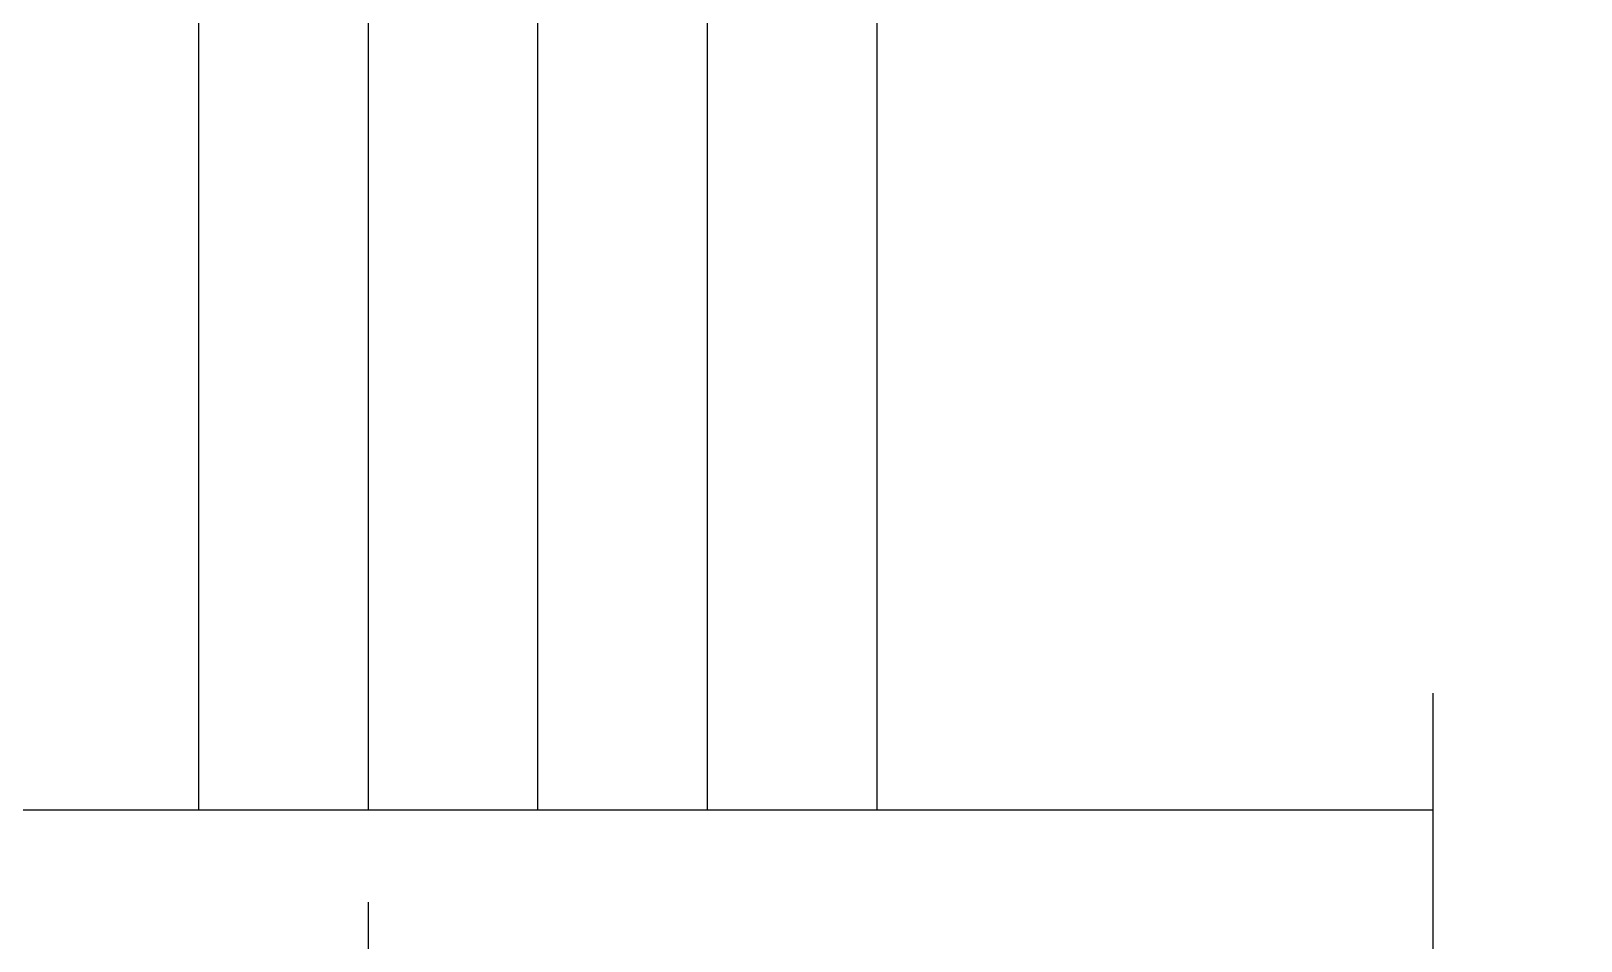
# Model space of a CAD drawing. Header units: inches. Extents: x -1316 to 22433, y -200 to 8737.
# Drawn here: x 247.27 to 260.97, y 776.78 to 784.82 of the extents above; entities that cross this region are included whole.
import ezdxf

# ---------------------------------------------------------------- set-up
doc = ezdxf.new("R2010")
doc.units = ezdxf.units.IN
doc.header["$LTSCALE"] = 10
doc.header["$MEASUREMENT"] = 0
doc.header["$PDMODE"] = 34
doc.header["$PDSIZE"] = 18
doc.layers.get('0').update_dxf_attribs({"linetype": 'CONTINUOUS'})
doc.layers.get('DefPoints').update_dxf_attribs({"linetype": 'CONTINUOUS'})
for name, color, linetype in [('S-DIMS', 4, 'CONTINUOUS'), ('S-HATCH', 5, 'CONTINUOUS'), ('S-ROOF', 2, 'CONTINUOUS'), ('S-WALL', 6, 'CONTINUOUS')]:
    doc.layers.add(name, color=color, linetype=linetype)
doc.styles.add('style1', font='arial.ttf')
doc.dimstyles.new('1-2', dxfattribs={"dimtxt": 2.25, "dimasz": 2.25, "dimexe": 0.18, "dimexo": 1.5, "dimgap": 1.5, "dimtad": 0, "dimdec": 4, "dimrnd": 0.0625, "dimzin": 0, "dimdsep": 46, "dimlunit": 4, "dimtxsty": 'style1', "dimcen": 0.09, "dimazin": 0, "dimtfac": 1, "dimtdec": 4, "dimtofl": 0, "dimtmove": 0, "dimatfit": 0, "dimfxl": 1, "dimtolj": 1, "dimtzin": 0, "dimarcsym": 0})

# ---------------------------------------------------------------- blocks, each defined once
blk = doc.blocks.new('*U366')
blk.add_lwpolyline([(-17.437, 0), (-6.708, 0, 0.414214), (-5.708, 1), (-5.708, 4.244, -0.707458), (-3.93, 4.872), (3.93, -4.872, 0.707458), (5.708, -4.244), (5.708, -1, -0.414214), (6.708, 0), (19.954, 0)], format="xyb")
blk = doc.blocks.new('*D664')
at = {"layer": 'DefPoints', "color": 0, "transparency": 16777216}
for p in [(-42.609, 17.97), (-30.609, 17.97), (-30.609, 6.181)]:
    blk.add_point(p, dxfattribs=at)
at = {"layer": 'S-DIMS', "color": 0, "lineweight": -2, "transparency": 16777216}
for p, q in [((-42.609, 16.47), (-42.609, 6.001)), ((-30.609, 16.47), (-30.609, 6.001)), ((-40.359, 6.181), (-32.859, 6.181))]:
    blk.add_line(p, q, dxfattribs=at)
at = {"layer": 'S-DIMS', "color": 0, "transparency": 16777216}
for points in [[(-40.359, 6.556), (-40.359, 5.806), (-42.609, 6.181)], [(-32.859, 6.556), (-32.859, 5.806), (-30.609, 6.181)]]:
    blk.add_solid(points, dxfattribs=at)
at = {"layer": 'S-DIMS', "color": 0, "transparency": 16777216, "insert": (-36.266, 1.13), "char_height": 2.25, "attachment_point": 5, "style": 'style1'}
blk.add_mtext('\\A1;1\'-0"\\PMAX.', dxfattribs=at)
blk = doc.blocks.new('*U663')
at = {"layer": 'S-WALL'}
for p, q in [((-30.60942, 110.78519), (-30.60942, 17.28519)), ((-32.10942, 109.28519), (-32.10942, 17.28519)), ((-29.10942, 109.28519), (-29.10942, 17.28519)), ((-27.60942, 100.03519), (-27.60942, 17.28519)), ((-26.10942, 100.03519), (-26.10942, 17.28519)), ((-134.58867, 17.28519), (-21.19267, 17.28519))]:
    blk.add_line(p, q, dxfattribs=at)
at = {"layer": 'S-HATCH', "xscale": 0.25, "yscale": 0.25, "zscale": 0.25, "rotation": 270}
blk.add_blockref('*U366', (-21.19267, 13.95811), dxfattribs=at)
at = {"layer": 'S-DIMS'}
dim = blk.add_linear_dim(base=(-30.60902, 6.18132), p1=(-42.60902, 17.97019), p2=(-30.60902, 17.97018), text='1\'-0"\\PMAX.', dimstyle='1-2', override={"dimtmove": 2}, dxfattribs=at)
dim.commit()
dim.dimension.update_dxf_attribs({"geometry": '*D664', "text_midpoint": (-36.26595, 1.13049), "dimtype": 160})

msp = doc.modelspace()

# ---------------------------------------------------------------- block references
at = {"layer": 'S-ROOF'}
msp.add_blockref('*U663', (280.85632, 760.64967), dxfattribs=at)

doc.saveas('drawing.dxf')
